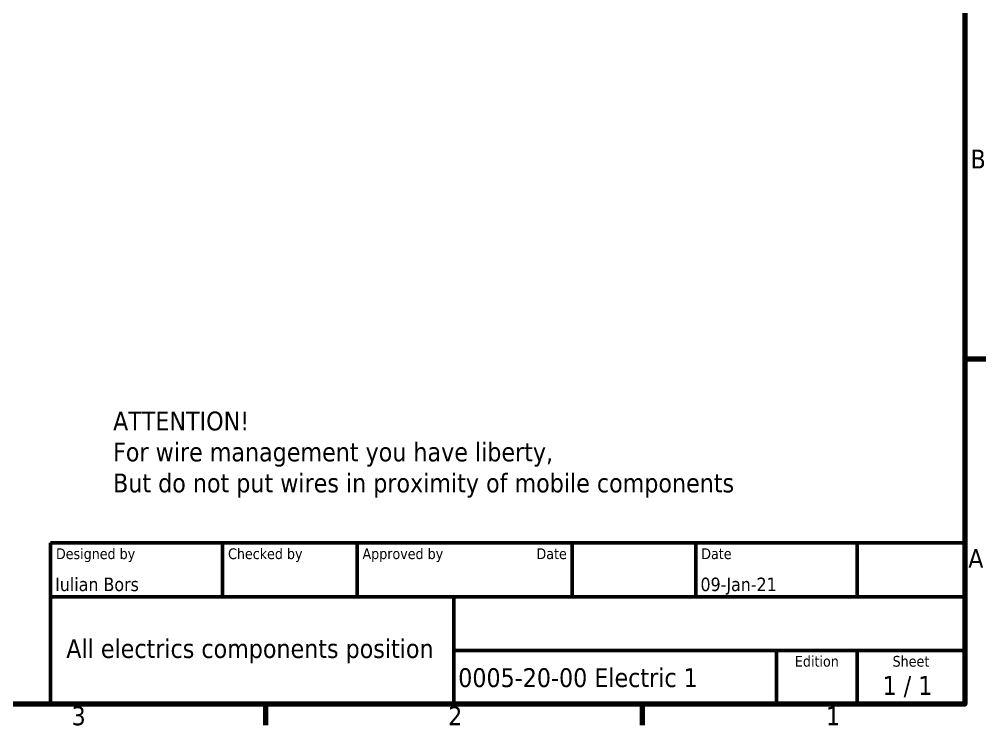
# Model space of a CAD drawing. Header units: millimetres. Extents: x 0 to 2625, y 0 to 1856.
# Drawn here: x 1464 to 2587, y 38 to 859 of the extents above; entities that cross this region are included whole.
import ezdxf
from ezdxf.enums import TextEntityAlignment as Align

# ---------------------------------------------------------------- set-up
doc = ezdxf.new("R2010")
doc.units = ezdxf.units.MM
doc.header["$LTSCALE"] = 6.25
for name, color, linetype, lineweight in [('Border (ISO)', 7, 'Continuous', 70), ('Symbol (ISO)', 7, 'Continuous', 25), ('Title (ISO)', 7, 'Continuous', 50)]:
    doc.layers.add(name, color=color, linetype=linetype, lineweight=lineweight)
doc.styles.add('Note Text (ISO)', font='tahoma.ttf')
doc.styles.add('Text Style39', font='tahoma.ttf')
doc.styles.add('Text Style41', font='tahoma.ttf')

# ---------------------------------------------------------------- blocks, each defined once
blk = doc.blocks.new('Borders Default Border')
at = {"layer": 'Border (ISO)'}
for p, q in [((410, 74.25), (413.9, 74.25)), ((280, 10), (280, 6.1)), ((350, 10), (350, 6.1))]:
    blk.add_line(p, q, dxfattribs=at)
at = {"layer": 'Border (ISO)', "flags": 128}
blk.add_lwpolyline([(10, 10), (10, 287), (410, 287), (410, 10), (10, 10)], dxfattribs=at)
at = {"layer": 'Border (ISO)', "char_height": 3.5, "attachment_point": 7, "style": 'Note Text (ISO)'}
for s, insert in [('B', (411.08, 109.63)), ('A', (410.66, 35.38)), ('3', (243.91, 6.03)), ('2', (313.94, 6.1)), ('1', (384.21, 6.1))]:
    blk.add_mtext(s, dxfattribs=dict(at, insert=insert))
blk = doc.blocks.new('Title Blocks ISO')
at = {"layer": 'Title (ISO)'}
for p, q in [((270.07, 130), (100.07, 130)), ((100.07, 130), (100.07, 100)), ((132.07, 120), (132.07, 130)), ((157.07, 120), (157.07, 130)), ((197.07, 120), (197.07, 130)), ((220.07, 120), (220.07, 130)), ((250.07, 120), (250.07, 130)), ((270.07, 100), (270.07, 130)), ((100.07, 120), (270.07, 120)), ((175.07, 120), (175.07, 100)), ((270.07, 110), (175.07, 110)), ((235.07, 100), (235.07, 110)), ((250.07, 100), (250.07, 110)), ((100.07, 100), (270.07, 100))]:
    blk.add_line(p, q, dxfattribs=at)
at = {"layer": 'Title (ISO)', "style": 'Text Style41'}
for s, p in [('Designed by', (101.07, 129)), ('Checked by', (133.07, 129)), ('Approved by', (158.07, 129)), ('Date', (221.07, 129))]:
    blk.add_text(s, height=2, dxfattribs=at).set_placement(p, align=Align.TOP_LEFT)
blk.add_text('Date', height=2, dxfattribs=at).set_placement((196.07, 129), align=Align.TOP_RIGHT)
for s, p in [('Edition', (242.57, 109)), ('Sheet', (260.07, 109))]:
    blk.add_text(s, height=2, dxfattribs=at).set_placement(p, align=Align.TOP_CENTER)
at = {"layer": 'Title (ISO)', "style": 'Note Text (ISO)'}
blk.add_text('1 / 1 ', height=3.5, dxfattribs=at).set_placement((260.07, 103.5), align=Align.MIDDLE_CENTER)
at = {"layer": 'Title (ISO)', "style": 'Text Style39'}
for tag, p in [('CHECKED_BY', (133.07, 121)), ('ENG_APPROVED_BY', (158.07, 121))]:
    blk.add_attdef(tag, text='', height=2.5, dxfattribs=at).set_placement(p, align=Align.BOTTOM_LEFT)
blk.add_attdef('ENG_APPROVAL_DATE', text='', height=2.5, dxfattribs=at).set_placement((196.07, 121), align=Align.BOTTOM_RIGHT)
at = {"layer": 'Title (ISO)'}
for tag, p, height, style in [('AUTHOR_001', (100.92, 121.05), 2.5, 'Text Style39'), ('CREATION_DATE_001', (220.93, 121.05), 2.5, 'Text Style39'), ('COMPANY_001', (102.99, 108.61), 3.5, 'Note Text (ISO)'), ('PART_NUMBER_001', (175.88, 103.21), 3.5, 'Note Text (ISO)')]:
    blk.add_attdef(tag, p, '', height=height, dxfattribs=dict(at, style=style))
at = {"layer": 'Title (ISO)', "style": 'Note Text (ISO)'}
for tag, p in [('TITLE', (222.57, 115)), ('REVISION_NUMBER', (242.57, 103.5))]:
    blk.add_attdef(tag, text='', height=3.5, dxfattribs=at).set_placement(p, align=Align.MIDDLE_CENTER)

msp = doc.modelspace()

# ---------------------------------------------------------------- block references
at = {"xscale": 6.25, "yscale": 6.25, "zscale": 6.25}
msp.add_blockref('Borders Default Border', (0, 0), dxfattribs=at)
msp.add_blockref('Title Blocks ISO', (874.6, -562.5), dxfattribs=at).add_auto_attribs({'PART_NUMBER_001': '0005-20-00 Electric 1', 'COMPANY_001': 'All electrics components position', 'AUTHOR_001': 'Iulian Bors', 'CREATION_DATE_001': '09-Jan-21'})

# ---------------------------------------------------------------- texts
at = {"layer": 'Symbol (ISO)', "insert": (1572.7, 402.7), "char_height": 21.875, "width": 739.389, "attachment_point": 1, "line_spacing_factor": 0.987884, "style": 'Note Text (ISO)'}
msp.add_mtext('\\fTahoma|b0|i0;ATTENTION!\\P\\fTahoma|b0|i0;For wire management you have liberty,\\P\\fTahoma|b0|i0;But do not put wires in proximity of mobile components', dxfattribs=at)

doc.saveas('drawing.dxf')
